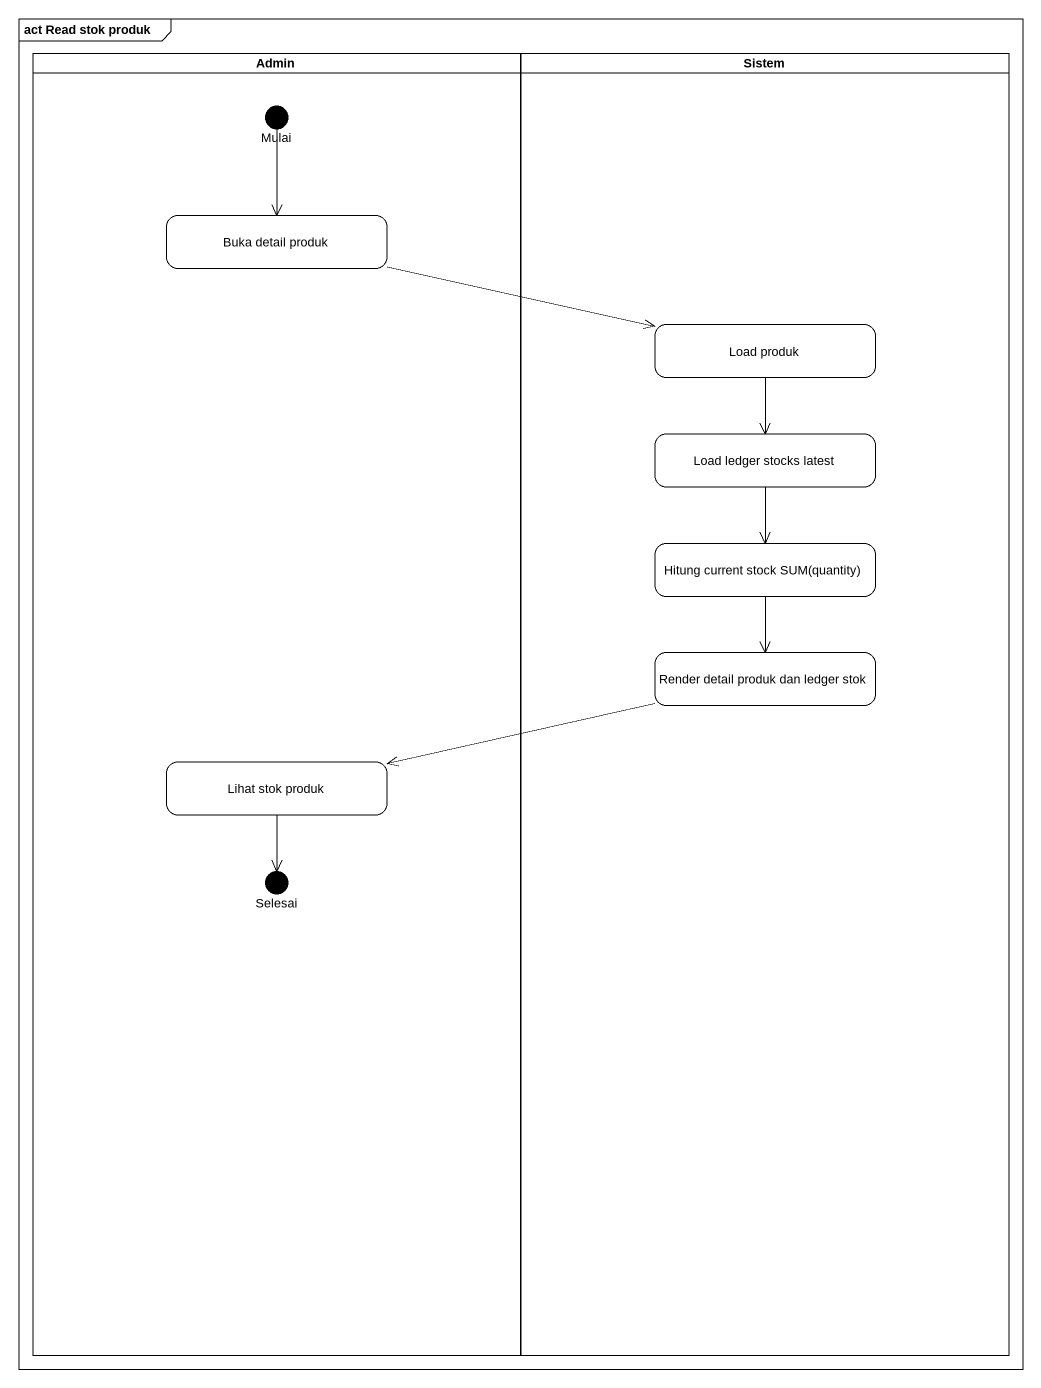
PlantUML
@startuml
mainframe act Read stok produk
hide empty description
state Admin <<partition>> {
  state Mulai <<choice>>
  state "Buka detail produk" as Buka_detail_produk
  state "Lihat stok produk" as Lihat_stok_produk
  state Selesai <<choice>>
}
state Sistem <<partition>> {
  state "Load produk" as Load_produk
  state "Load ledger stocks latest" as Load_ledger_stocks_latest
  state "Hitung current stock SUM(quantity)" as Hitung_current_stock_SUM
  state "Render detail produk dan ledger stok" as Render_detail_produk_dan
}
Mulai --> Buka_detail_produk
Buka_detail_produk -right-> Load_produk
Load_produk --> Load_ledger_stocks_latest
Load_ledger_stocks_latest --> Hitung_current_stock_SUM
Hitung_current_stock_SUM --> Render_detail_produk_dan
Render_detail_produk_dan -left-> Lihat_stok_produk
Lihat_stok_produk --> Selesai
@enduml
